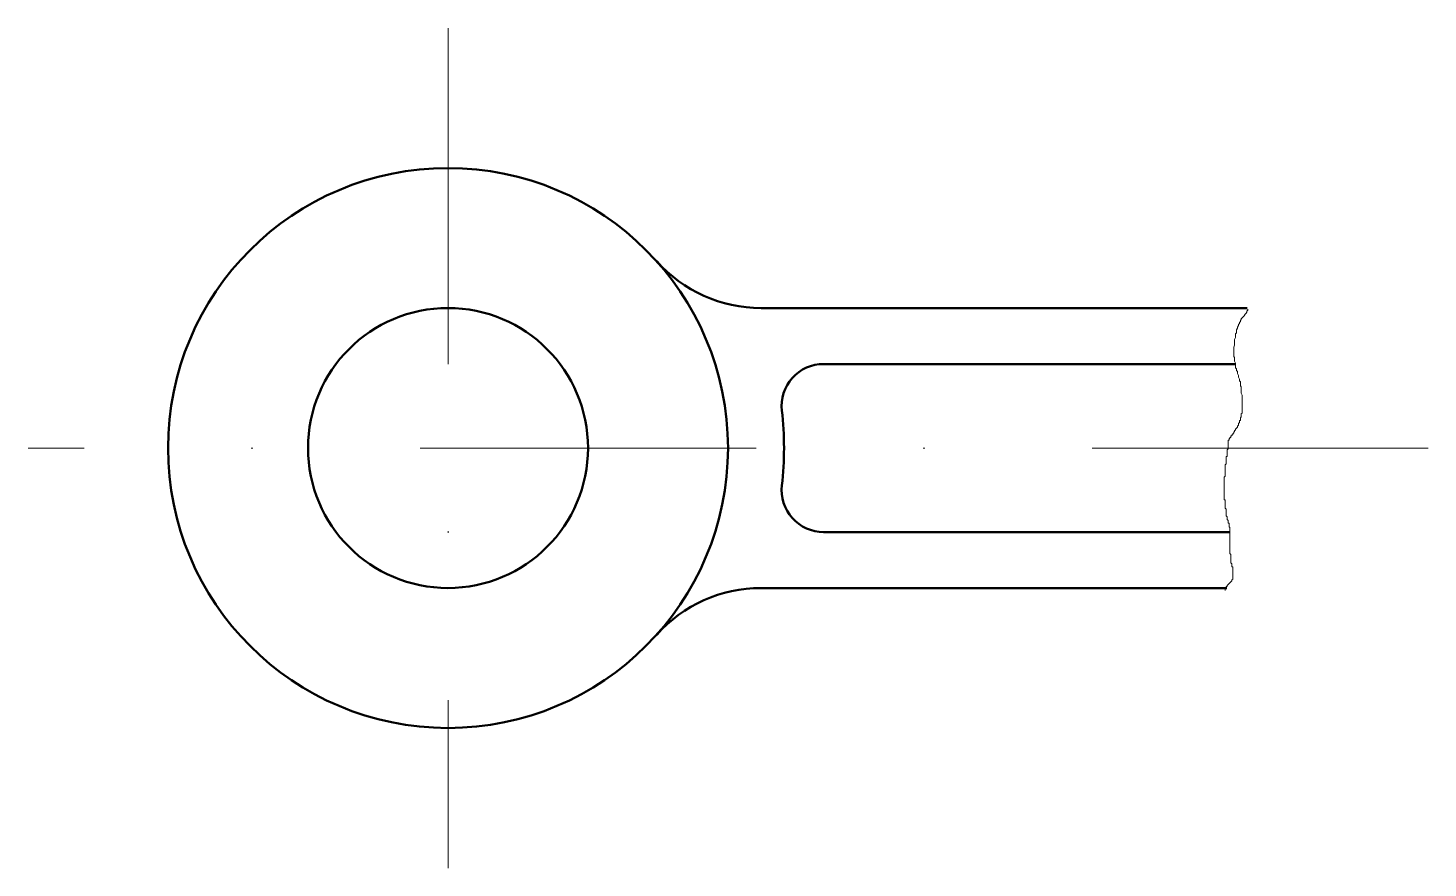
# Model space of a CAD drawing. Header units: millimetres. Extents: x 0 to 100, y -10 to 50.
import ezdxf

# ---------------------------------------------------------------- set-up
doc = ezdxf.new("R2010")
doc.units = ezdxf.units.MM
doc.linetypes.add('DASHDOTX2', pattern=[48, 24, -11.95, 0.1, -11.95])
doc.layers.get('0').update_dxf_attribs({"lineweight": 18})
doc.layers.add('center', color=1, linetype='DASHDOTX2', lineweight=18)
doc.layers.add('contour', color=7, linetype='Continuous', lineweight=50)

msp = doc.modelspace()

# ---------------------------------------------------------------- linework, layer by layer
msp.add_lwpolyline([(87.13, 29.91), (87.13, 29.84), (87.07, 29.77), (87.07, 29.71), (87, 29.64), (86.93, 29.57), (86.87, 29.44), (86.8, 29.37), (86.73, 29.3), (86.66, 29.23), (86.66, 29.17), (86.6, 29.1), (86.6, 29.03), (86.53, 28.97), (86.53, 28.9), (86.46, 28.83), (86.46, 28.76), (86.39, 28.63), (86.39, 28.56), (86.33, 28.43), (86.33, 28.36), (86.33, 28.22), (86.26, 28.16), (86.26, 28.02), (86.26, 27.95), (86.26, 27.89), (86.19, 27.75), (86.19, 27.69), (86.19, 27.55), (86.19, 27.42), (86.19, 27.35), (86.12, 27.21), (86.12, 27.15), (86.12, 27.01), (86.12, 26.88), (86.12, 26.81), (86.12, 26.74), (86.12, 26.68), (86.12, 26.54), (86.19, 26.47), (86.19, 26.34), (86.19, 26.27), (86.19, 26.2), (86.26, 26.07), (86.26, 26), (86.26, 25.87), (86.26, 25.73), (86.33, 25.66), (86.33, 25.53), (86.39, 25.46), (86.39, 25.33), (86.46, 25.19), (86.46, 25.06), (86.53, 24.92), (86.53, 24.79), (86.6, 24.72), (86.6, 24.59), (86.6, 24.45), (86.66, 24.38), (86.66, 24.25), (86.66, 24.18), (86.66, 24.05), (86.66, 23.98), (86.66, 23.91), (86.73, 23.78), (86.73, 23.71), (86.73, 23.58), (86.73, 23.51), (86.73, 23.44), (86.73, 23.31), (86.73, 23.24), (86.73, 23.17), (86.73, 23.1), (86.73, 23.04), (86.73, 22.97), (86.73, 22.9), (86.73, 22.84), (86.73, 22.77), (86.73, 22.7), (86.73, 22.63), (86.73, 22.57), (86.73, 22.5), (86.66, 22.43), (86.66, 22.36), (86.66, 22.3), (86.66, 22.23), (86.6, 22.16), (86.6, 22.09), (86.6, 22.03), (86.6, 21.96), (86.53, 21.96), (86.53, 21.89), (86.53, 21.83), (86.46, 21.76), (86.46, 21.69), (86.46, 21.62), (86.39, 21.56), (86.39, 21.49), (86.33, 21.42), (86.26, 21.35), (86.26, 21.29), (86.19, 21.22), (86.19, 21.15), (86.12, 21.15), (86.12, 21.08), (86.06, 21.02), (86.06, 20.95), (85.99, 20.95), (85.99, 20.88), (85.92, 20.88), (85.92, 20.81), (85.92, 20.75), (85.85, 20.75), (85.85, 20.68), (85.79, 20.68), (85.79, 20.61), (85.79, 20.55), (85.72, 20.55), (85.72, 20.48), (85.72, 20.34), (85.72, 20.28), (85.72, 20.21), (85.72, 20.14), (85.72, 20.07), (85.72, 20.01), (85.72, 19.94), (85.65, 19.87), (85.65, 19.8), (85.65, 19.74), (85.65, 19.67), (85.65, 19.6), (85.65, 19.53), (85.65, 19.47), (85.65, 19.4), (85.59, 19.4), (85.59, 19.33), (85.59, 19.27), (85.59, 19.2), (85.59, 19.13), (85.59, 19.06), (85.59, 19), (85.59, 18.93), (85.59, 18.86), (85.52, 18.79), (85.52, 18.73), (85.52, 18.66), (85.52, 18.59), (85.52, 18.52), (85.52, 18.46), (85.52, 18.39), (85.52, 18.32), (85.52, 18.25), (85.52, 18.19), (85.52, 18.12), (85.52, 18.05), (85.52, 17.99), (85.45, 17.92), (85.45, 17.78), (85.45, 17.72), (85.45, 17.65), (85.45, 17.58), (85.45, 17.51), (85.45, 17.38), (85.45, 17.31), (85.45, 17.24), (85.45, 17.18), (85.45, 17.11), (85.45, 17.04), (85.45, 16.98), (85.45, 16.91), (85.45, 16.84), (85.45, 16.77), (85.45, 16.71), (85.45, 16.64), (85.45, 16.57), (85.45, 16.5), (85.45, 16.44), (85.45, 16.37), (85.45, 16.3), (85.52, 16.3), (85.52, 16.23), (85.52, 16.17), (85.52, 16.1), (85.52, 16.03), (85.52, 15.96), (85.52, 15.9), (85.52, 15.83), (85.52, 15.76), (85.52, 15.7), (85.59, 15.63), (85.59, 15.56), (85.59, 15.49), (85.59, 15.43), (85.59, 15.36), (85.59, 15.29), (85.59, 15.22), (85.59, 15.16), (85.65, 15.09), (85.65, 15.02), (85.65, 14.95), (85.65, 14.89), (85.72, 14.82), (85.72, 14.75), (85.72, 14.68), (85.72, 14.62), (85.79, 14.62), (85.79, 14.55), (85.79, 14.48), (85.79, 14.42), (85.79, 14.35), (85.85, 14.35), (85.85, 14.28), (85.85, 14.21), (85.85, 14.15), (85.85, 14.08), (85.85, 14.01), (85.85, 13.94), (85.85, 13.88), (85.85, 13.81), (85.85, 13.74), (85.85, 13.67), (85.85, 13.61), (85.85, 13.54), (85.85, 13.4), (85.85, 13.34), (85.85, 13.27), (85.85, 13.2), (85.85, 13.14), (85.85, 13.07), (85.85, 13), (85.85, 12.93), (85.85, 12.87), (85.85, 12.8), (85.85, 12.66), (85.85, 12.6), (85.85, 12.46), (85.92, 12.39), (85.92, 12.33), (85.92, 12.19), (85.92, 12.13), (85.92, 12.06), (85.92, 11.99), (85.92, 11.86), (85.92, 11.79), (85.99, 11.72), (85.99, 11.65), (85.99, 11.59), (85.99, 11.52), (86.06, 11.52), (86.06, 11.45), (86.06, 11.38), (86.06, 11.32), (86.06, 11.25), (86.06, 11.18), (86.06, 11.11), (86.06, 11.05), (86.06, 10.98), (86.06, 10.91), (86.06, 10.85), (86.06, 10.78), (86.06, 10.71), (86.06, 10.64), (85.99, 10.58), (85.99, 10.51), (85.92, 10.44), (85.85, 10.37), (85.79, 10.31), (85.72, 10.24), (85.65, 10.17), (85.65, 10.1), (85.59, 10.1), (85.59, 10.04), (85.59, 9.97), (85.52, 9.97), (85.52, 9.9), (85.52, 9.83)])
at = {"layer": 'center'}
for p, q in [((30, 50), (30, -10)), ((100, 20), (0, 20))]:
    msp.add_line(p, q, dxfattribs=at)
at = {"layer": 'contour'}
for p, q in [((87.09, 30), (52.36, 30)), ((86.23, 26), (56.83, 26)), ((85.88, 14), (56.83, 14)), ((85.64, 10), (52.36, 10))]:
    msp.add_line(p, q, dxfattribs=at)
for radius in [20, 10]:
    msp.add_circle((30, 20), radius, dxfattribs=at)
for centre, radius, start, end in [((52.36, 40), 10, 221.8103, 270), ((56.83, 23), 3, 90, 186.3794), ((30, 20), 24, 353.6206, 6.3794), ((56.83, 17), 3, 173.6206, 270), ((52.36, 0), 10, 90, 138.1897)]:
    msp.add_arc(centre, radius, start, end, dxfattribs=at)

doc.saveas('drawing.dxf')
